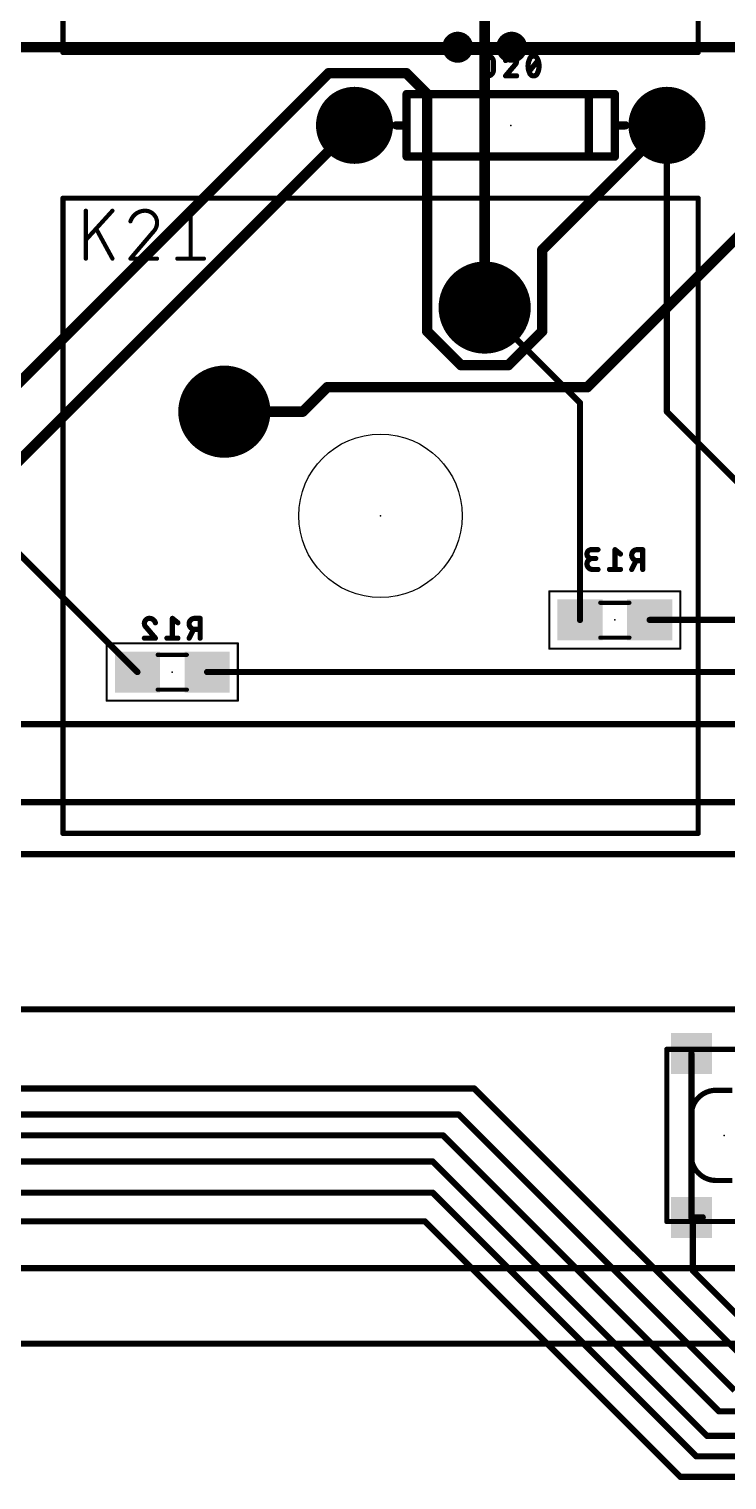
# Model space of a CAD drawing. Extents: x -5 to 151, y -26 to 100.
# Drawn here: x 41.59 to 58.62, y 1.25 to 36.64 of the extents above; entities that cross this region are included whole.
import ezdxf

# ---------------------------------------------------------------- set-up
doc = ezdxf.new("R2010")
doc.units = 0
for name, color, linetype in [('1', 12, 'CONTINUOUS'), ('16', 132, 'CONTINUOUS'), ('17', 110, 'CONTINUOUS'), ('18', 110, 'CONTINUOUS'), ('20', 31, 'CONTINUOUS'), ('21', 253, 'CONTINUOUS'), ('23', 53, 'CONTINUOUS'), ('24', 53, 'CONTINUOUS'), ('25', 253, 'CONTINUOUS'), ('26', 253, 'CONTINUOUS'), ('40', 132, 'CONTINUOUS'), ('51', 253, 'CONTINUOUS'), ('52', 253, 'CONTINUOUS')]:
    doc.layers.add(name, color=color, linetype=linetype)

# ---------------------------------------------------------------- blocks, each defined once
blk = doc.blocks.new('ROUNDP')
at = {"const_width": 0.5}
blk.add_lwpolyline([(0, -0.25, 1), (0, 0.25, 1), (0, -0.25)], format="xyb", dxfattribs=at)
blk = doc.blocks.new('RECT')
blk.add_solid([(-0.5, -0.5), (0.5, -0.5), (-0.5, 0.5), (0.5, 0.5)])
blk = doc.blocks.new('ROUNDV')
at = {"const_width": 0.5}
blk.add_lwpolyline([(0, -0.25, 1), (0, 0.25, 1), (0, -0.25)], format="xyb", dxfattribs=at)

msp = doc.modelspace()

# ---------------------------------------------------------------- linework, layer by layer
at = {"layer": '1'}
for points, const_width in [([(52.705, 41.9188), (52.705, 29.845)], 0.254), ([(52.0474, 36.195), (40.64, 36.195)], 0.254), ([(59.055, 36.195), (53.3626, 36.195)], 0.254), ([(48.895, 35.56), (39.2367, 25.9017)], 0.254), ([(50.8, 35.56), (48.895, 35.56)], 0.254), ([(51.3017, 35.0584), (50.8, 35.56)], 0.254), ([(51.3017, 29.2637), (51.3017, 35.0584)], 0.254), ([(49.53, 34.29), (40.6019, 25.3619)], 0.254), ([(57.15, 34.29), (54.1084, 31.2484)], 0.254), ([(59.69, 32.385), (55.2069, 27.9019)], 0.254), ([(54.1084, 31.2484), (54.1084, 29.2637)], 0.254), ([(52.1237, 28.4417), (51.3017, 29.2637)], 0.254), ([(54.1084, 29.2637), (53.2863, 28.4417)], 0.254), ([(53.2863, 28.4417), (52.1237, 28.4417)], 0.254), ([(48.8657, 27.9019), (48.2688, 27.305)], 0.254), ([(55.2069, 27.9019), (48.8657, 27.9019)], 0.254), ([(48.2688, 27.305), (46.355, 27.305)], 0.254), ([(33.655, 12.7261), (62.926, 12.7261)], 0.1524), ([(57.747, 7.652), (57.747, 11.652)], 0.1524), ([(52.451, 10.795), (23.495, 10.795)], 0.1524), ([(59.309, 3.937), (52.451, 10.795)], 0.1524), ([(3.81, 10.16), (52.07, 10.16)], 0.1524), ([(52.07, 10.16), (58.801, 3.429)], 0.1524), ([(51.689, 9.652), (3.81, 9.652)], 0.1524), ([(58.42, 2.921), (51.689, 9.652)], 0.1524), ([(51.435, 9.017), (19.05, 9.017)], 0.1524), ([(58.1298, 2.3222), (51.435, 9.017)], 0.1524), ([(51.435, 8.255), (20.955, 8.255)], 0.1524), ([(57.8678, 1.8222), (51.435, 8.255)], 0.1524), ([(51.2468, 7.5542), (19.685, 7.5542)], 0.1524), ([(57.4788, 1.3222), (51.2468, 7.5542)], 0.1524), ([(57.747, 7.652), (58.0237, 7.652)], 0.1524), ([(57.747, 7.652), (57.753, 7.652)], 0.1524), ([(57.747, 7.652), (57.785, 7.614)], 0.1524), ([(57.785, 7.614), (57.785, 6.35)], 0.1524), ([(57.785, 6.35), (59.436, 4.699)], 0.1524), ([(73.025, 2.921), (58.42, 2.921)], 0.1524), ([(76.0235, 2.3222), (58.1298, 2.3222)], 0.1524), ([(76.2306, 1.8222), (57.8678, 1.8222)], 0.1524), ([(76.4377, 1.3222), (57.4788, 1.3222)], 0.1524)]:
    msp.add_lwpolyline(points, dxfattribs=dict(at, const_width=const_width))
for points, const_width in [([(52.0474, 36.1315, 1), (52.0474, 36.2585)], 0.127), ([(53.3626, 36.2585, 1), (53.3626, 36.1315)], 0.127), ([(48.895, 35.6235, 1), (48.895, 35.4965)], 0.127), ([(48.9399, 35.5151, 1), (48.8501, 35.6049)], 0.127), ([(50.8449, 35.6049, 1), (50.7551, 35.5151)], 0.127), ([(50.8, 35.4965, 1), (50.8, 35.6235)], 0.127), ([(51.3651, 35.0584, 1), (51.2382, 35.0584)], 0.127), ([(51.2567, 35.0134, 1), (51.3466, 35.1033)], 0.127), ([(49.5749, 34.2451, 1), (49.4851, 34.3349)], 0.127), ([(57.1949, 34.2451, 1), (57.1051, 34.3349)], 0.127), ([(54.0634, 31.2933, 1), (54.1533, 31.2034)], 0.127), ([(54.1718, 31.2484, 1), (54.0449, 31.2484)], 0.127), ([(52.6415, 29.845, 1), (52.7685, 29.845)], 0.127), ([(51.3466, 29.3086, 1), (51.2567, 29.2188)], 0.127), ([(54.1533, 29.2188, 1), (54.0634, 29.3086)], 0.127), ([(51.2382, 29.2637, 1), (51.3651, 29.2637)], 0.127), ([(54.0449, 29.2637, 1), (54.1718, 29.2637)], 0.127), ([(52.1237, 28.5052, 1), (52.1237, 28.3782)], 0.127), ([(52.0788, 28.3967, 1), (52.1686, 28.4866)], 0.127), ([(53.2414, 28.4866, 1), (53.3312, 28.3967)], 0.127), ([(53.2863, 28.3782, 1), (53.2863, 28.5052)], 0.127), ([(48.8657, 27.9654, 1), (48.8657, 27.8384)], 0.127), ([(48.9106, 27.857, 1), (48.8207, 27.9468)], 0.127), ([(55.162, 27.9468, 1), (55.2518, 27.857)], 0.127), ([(55.2069, 27.8384, 1), (55.2069, 27.9654)], 0.127), ([(46.355, 27.3685, 1), (46.355, 27.2415)], 0.127), ([(48.2238, 27.3499, 1), (48.3137, 27.2601)], 0.127), ([(48.2688, 27.2415, 1), (48.2688, 27.3685)], 0.127), ([(57.7851, 11.652, 1), (57.7089, 11.652)], 0.0762), ([(52.4779, 10.8219, 1), (52.4241, 10.7681)], 0.0762), ([(52.451, 10.7569, 1), (52.451, 10.8331)], 0.0762), ([(52.0969, 10.1869, 1), (52.0431, 10.1331)], 0.0762), ([(52.07, 10.1219, 1), (52.07, 10.1981)], 0.0762), ([(51.7159, 9.6789, 1), (51.6621, 9.6251)], 0.0762), ([(51.689, 9.6139, 1), (51.689, 9.6901)], 0.0762), ([(51.4619, 9.0439, 1), (51.4081, 8.9901)], 0.0762), ([(51.435, 8.9789, 1), (51.435, 9.0551)], 0.0762), ([(51.4619, 8.2819, 1), (51.4081, 8.2281)], 0.0762), ([(51.435, 8.2169, 1), (51.435, 8.2931)], 0.0762), ([(51.2737, 7.5811, 1), (51.2199, 7.5273)], 0.0762), ([(51.2468, 7.5161, 1), (51.2468, 7.5923)], 0.0762), ([(57.747, 7.6901, 1), (57.747, 7.6139)], 0.0762), ([(57.747, 7.6901, 1), (57.747, 7.6139)], 0.0762), ([(57.7089, 7.652, 1), (57.7851, 7.652)], 0.0762), ([(57.7739, 7.6789, 1), (57.7201, 7.6251)], 0.0762), ([(57.8231, 7.614, 1), (57.7469, 7.614)], 0.0762), ([(57.753, 7.6139, 1), (57.753, 7.6901)], 0.0762), ([(57.7581, 7.5871, 1), (57.8119, 7.6409)], 0.0762), ([(58.0237, 7.6139, 1), (58.0237, 7.6901)], 0.0762), ([(57.7469, 6.35, 1), (57.8231, 6.35)], 0.0762), ([(57.8119, 6.3769, 1), (57.7581, 6.3231)], 0.0762), ([(58.42, 2.9591, 1), (58.42, 2.8829)], 0.0762), ([(58.3931, 2.8941, 1), (58.4469, 2.9479)], 0.0762), ([(58.1298, 2.3603, 1), (58.1298, 2.2841)], 0.0762), ([(58.1029, 2.2953, 1), (58.1567, 2.3491)], 0.0762), ([(57.8678, 1.8603, 1), (57.8678, 1.7841)], 0.0762), ([(57.8409, 1.7953, 1), (57.8947, 1.8491)], 0.0762), ([(57.4788, 1.3603, 1), (57.4788, 1.2841)], 0.0762), ([(57.4519, 1.2953, 1), (57.5057, 1.3491)], 0.0762)]:
    msp.add_lwpolyline(points, format="xyb", dxfattribs=dict(at, const_width=const_width))
at = {"layer": '16'}
for points, const_width in [([(53.3626, 36.195), (52.0474, 36.195)], 0.254), ([(57.15, 34.29), (57.15, 27.305)], 0.1524), ([(52.705, 29.845), (55.03, 27.52)], 0.1524), ([(37.885, 27.305), (44.235, 20.955)], 0.1524), ([(55.03, 27.52), (55.03, 22.225)], 0.1524), ([(57.15, 27.305), (59.69, 24.765)], 0.1524), ([(56.73, 22.225), (63.1825, 22.225)], 0.1524), ([(45.935, 20.955), (63.2658, 20.955)], 0.1524), ([(40.22, 19.685), (63.4365, 19.685)], 0.1524), ([(64.0715, 17.78), (32.0576, 17.78)], 0.1524), ([(64.135, 16.51), (33.401, 16.51)], 0.1524), ([(59.2455, 6.4135), (33.0835, 6.4135)], 0.1524), ([(0, 4.572), (82.55, 4.572)], 0.1524)]:
    msp.add_lwpolyline(points, dxfattribs=dict(at, const_width=const_width))
for points, const_width in [([(52.0474, 36.2585, 1), (52.0474, 36.1315)], 0.127), ([(53.3626, 36.1315, 1), (53.3626, 36.2585)], 0.127), ([(57.1881, 34.29, 1), (57.1119, 34.29)], 0.0762), ([(52.7319, 29.8719, 1), (52.6781, 29.8181)], 0.0762), ([(55.0681, 27.52, 1), (54.9919, 27.52)], 0.0762), ([(55.0031, 27.4931, 1), (55.0569, 27.5469)], 0.0762), ([(57.1119, 27.305, 1), (57.1881, 27.305)], 0.0762), ([(57.1769, 27.3319, 1), (57.1231, 27.2781)], 0.0762), ([(56.73, 22.2631, 1), (56.73, 22.1869)], 0.0762), ([(54.9919, 22.225, 1), (55.0681, 22.225)], 0.0762), ([(44.2081, 20.9281, 1), (44.2619, 20.9819)], 0.0762), ([(45.935, 20.9931, 1), (45.935, 20.9169)], 0.0762)]:
    msp.add_lwpolyline(points, format="xyb", dxfattribs=dict(at, const_width=const_width))
at = {"layer": '20'}
msp.add_circle((50.165, 24.765), 1.9939, dxfattribs=at)
at = {"layer": '21'}
for points, const_width in [([(50.8, 35.052), (55.88, 35.052)], 0.2032), ([(50.8, 34.29), (50.8, 35.052)], 0.2032), ([(55.88, 35.052), (55.88, 34.29)], 0.2032), ([(55.245, 34.925), (55.245, 33.655)], 0.2032), ([(50.8, 34.29), (50.546, 34.29)], 0.2032), ([(50.8, 33.528), (50.8, 34.29)], 0.2032), ([(55.88, 34.29), (55.88, 33.528)], 0.2032), ([(55.88, 34.29), (56.134, 34.29)], 0.2032), ([(55.88, 33.528), (50.8, 33.528)], 0.2032), ([(57.147, 7.552), (57.147, 11.752)], 0.127), ([(57.147, 11.752), (59.947, 11.752)], 0.127), ([(58.347, 10.752), (58.747, 10.752)], 0.127), ([(57.747, 9.152), (57.747, 10.152)], 0.127), ([(58.747, 8.552), (58.347, 8.552)], 0.127), ([(59.947, 7.552), (57.147, 7.552)], 0.127)]:
    msp.add_lwpolyline(points, dxfattribs=dict(at, const_width=const_width))
for points, const_width in [([(50.8, 35.1028, 1), (50.8, 35.0012)], 0.1016), ([(50.8508, 35.052, 1), (50.7492, 35.052)], 0.1016), ([(55.9308, 35.052, 1), (55.8292, 35.052)], 0.1016), ([(55.88, 35.0012, 1), (55.88, 35.1028)], 0.1016), ([(55.2958, 34.925, 1), (55.1942, 34.925)], 0.1016), ([(50.546, 34.3408, 1), (50.546, 34.2392)], 0.1016), ([(50.8508, 34.29, 1), (50.7492, 34.29)], 0.1016), ([(50.7492, 34.29, 1), (50.8508, 34.29)], 0.1016), ([(50.8, 34.2392, 1), (50.8, 34.3408)], 0.1016), ([(55.9308, 34.29, 1), (55.8292, 34.29)], 0.1016), ([(55.88, 34.3408, 1), (55.88, 34.2392)], 0.1016), ([(55.8292, 34.29, 1), (55.9308, 34.29)], 0.1016), ([(56.134, 34.2392, 1), (56.134, 34.3408)], 0.1016), ([(50.8, 33.5788, 1), (50.8, 33.4772)], 0.1016), ([(55.1942, 33.655, 1), (55.2958, 33.655)], 0.1016), ([(55.88, 33.4772, 1), (55.88, 33.5788)], 0.1016), ([(50.7492, 33.528, 1), (50.8508, 33.528)], 0.1016), ([(55.8292, 33.528, 1), (55.9308, 33.528)], 0.1016), ([(57.1788, 11.752, 1), (57.1153, 11.752)], 0.0635), ([(57.147, 11.7838, 1), (57.147, 11.7203)], 0.0635), ([(58.347, 10.752, 0.4142), (57.747, 10.152)], 0.127), ([(58.347, 10.7838, 1), (58.347, 10.7203)], 0.0635), ([(58.347, 10.7203, 1), (58.347, 10.7838)], 0.0635), ([(57.7788, 10.152, 1), (57.7152, 10.152)], 0.0635), ([(57.7152, 10.152, 1), (57.7788, 10.152)], 0.0635), ([(57.747, 9.152, 0.4142), (58.347, 8.552)], 0.127), ([(57.7788, 9.152, 1), (57.7152, 9.152)], 0.0635), ([(57.7152, 9.152, 1), (57.7788, 9.152)], 0.0635), ([(58.347, 8.5838, 1), (58.347, 8.5202)], 0.0635), ([(58.347, 8.5202, 1), (58.347, 8.5838)], 0.0635), ([(57.147, 7.5838, 1), (57.147, 7.5203)], 0.0635), ([(57.1153, 7.552, 1), (57.1788, 7.552)], 0.0635)]:
    msp.add_lwpolyline(points, format="xyb", dxfattribs=dict(at, const_width=const_width))
at = {"layer": '23'}
for p in [(53.34, 34.29), (50.165, 24.765), (58.547, 9.652)]:
    msp.add_point(p, dxfattribs=at)
at = {"layer": '24'}
for p in [(55.88, 22.225), (45.085, 20.955)]:
    msp.add_point(p, dxfattribs=at)
at = {"layer": '25'}
for points, const_width in [([(52.6799, 35.9791, 1), (52.6164, 35.9791)], 0.0635), ([(52.6482, 36.0109, 1), (52.6482, 35.9474)], 0.0635), ([(52.7822, 36.0109, 1), (52.7822, 35.9474)], 0.0635), ([(52.9163, 35.845, 0.4142), (52.7822, 35.9791)], 0.127), ([(52.7822, 35.9474, 1), (52.7822, 36.0109)], 0.0635), ([(52.948, 35.845, 1), (52.8845, 35.845)], 0.0635), ([(52.8845, 35.845, 1), (52.948, 35.845)], 0.0635), ([(53.3626, 35.9791, 0.3252), (53.2151, 35.8719)], 0.127), ([(53.1849, 35.8816, 1), (53.2453, 35.8621)], 0.0635), ([(53.4832, 35.8584, 0.4142), (53.3626, 35.9791)], 0.127), ([(53.3626, 36.0108, 1), (53.3626, 35.9473)], 0.0635), ([(53.3626, 35.9474, 1), (53.3625, 36.0108)], 0.0635), ([(53.443, 35.7646, 0.2053), (53.4832, 35.8584)], 0.127), ([(53.4211, 35.7876, 1), (53.4649, 35.7416)], 0.0635), ([(53.4672, 35.744, 1), (53.4188, 35.7852)], 0.0635), ([(53.5149, 35.8584, 1), (53.4515, 35.8584)], 0.0635), ([(53.4515, 35.8584, 1), (53.515, 35.8584)], 0.0635), ([(53.8039, 35.9121, 0.1139), (53.7637, 35.7378)], 0.127), ([(53.7637, 35.7378, 0.1139), (53.8039, 35.5635)], 0.127), ([(53.7955, 35.7378, 1), (53.732, 35.7378)], 0.0635), ([(53.732, 35.7378, 1), (53.7955, 35.7378)], 0.0635), ([(53.8978, 35.9791, 0.3205), (53.8039, 35.9121)], 0.127), ([(53.7739, 35.9224, 1), (53.834, 35.9018)], 0.0635), ([(53.8325, 35.8982, 1), (53.7754, 35.926)], 0.0635), ([(53.9916, 35.9121, 0.3205), (53.8978, 35.9791)], 0.127), ([(53.8978, 36.0108, 1), (53.8978, 35.9474)], 0.0635), ([(53.8978, 35.9474, 1), (53.8978, 36.0108)], 0.0635), ([(54.0318, 35.7378, 0.1139), (53.9916, 35.9121)], 0.127), ([(54.0202, 35.926, 1), (53.9631, 35.8982)], 0.0635), ([(53.9916, 35.5635, 0.1139), (54.0318, 35.7378)], 0.127), ([(53.9616, 35.9018, 1), (54.0217, 35.9224)], 0.0635), ([(54.0298, 35.852, 1), (53.9802, 35.8917)], 0.0635), ([(54.0636, 35.7378, 1), (54.0001, 35.7378)], 0.0635), ([(54.0001, 35.7378, 1), (54.0636, 35.7378)], 0.0635), ([(52.6164, 35.4965, 1), (52.6799, 35.4965)], 0.0635), ([(52.6482, 35.5283, 1), (52.6482, 35.4648)], 0.0635), ([(52.7822, 35.4965, 0.4142), (52.9163, 35.6306)], 0.127), ([(52.7822, 35.5282, 1), (52.7822, 35.4648)], 0.0635), ([(52.7822, 35.4648, 1), (52.7822, 35.5283)], 0.0635), ([(52.948, 35.6306, 1), (52.8845, 35.6306)], 0.0635), ([(52.8845, 35.6306, 1), (52.948, 35.6306)], 0.0635), ([(53.2151, 35.5283, 1), (53.2151, 35.4648)], 0.0635), ([(53.1909, 35.5171, 1), (53.2393, 35.4759)], 0.0635), ([(53.4832, 35.4648, 1), (53.4832, 35.5283)], 0.0635), ([(53.7657, 35.6236, 1), (53.8153, 35.5839)], 0.0635), ([(53.8039, 35.5635, 0.3205), (53.8978, 35.4965)], 0.127), ([(53.834, 35.5738, 1), (53.7739, 35.5532)], 0.0635), ([(53.7754, 35.5496, 1), (53.8325, 35.5774)], 0.0635), ([(53.8978, 35.4965, 0.3205), (53.9916, 35.5635)], 0.127), ([(53.8978, 35.5282, 1), (53.8978, 35.4648)], 0.0635), ([(53.8978, 35.4648, 1), (53.8978, 35.5282)], 0.0635), ([(53.9631, 35.5774, 1), (54.0202, 35.5496)], 0.0635), ([(54.0217, 35.5532, 1), (53.9616, 35.5738)], 0.0635), ([(43.0022, 32.2072, 1), (42.9514, 32.2072)], 0.0508), ([(43.6447, 32.1901, 1), (43.6071, 32.2243)], 0.0508), ([(44.4218, 32.2072, 0.3252), (44.0648, 31.9476)], 0.1016), ([(44.7139, 31.9151, 0.4142), (44.4218, 32.2072)], 0.1016), ([(44.4218, 32.2326, 1), (44.4218, 32.1818)], 0.0508), ([(44.4218, 32.1818, 1), (44.4218, 32.2326)], 0.0508), ([(45.5577, 32.2072, 1), (45.5069, 32.2072)], 0.0508), ([(45.5482, 32.1874, 1), (45.5164, 32.227)], 0.0508), ([(44.0406, 31.9554, 1), (44.0889, 31.9397)], 0.0508), ([(44.6165, 31.6879, 0.2053), (44.7139, 31.9151)], 0.1016), ([(44.7393, 31.9151, 1), (44.6885, 31.9151)], 0.0508), ([(44.6885, 31.9151, 1), (44.7393, 31.9151)], 0.0508), ([(45.1919, 31.9674, 1), (45.2236, 31.9277)], 0.0508), ([(42.958, 31.5103, 1), (42.9956, 31.4761)], 0.0508), ([(43.2587, 31.765, 1), (43.2141, 31.7407)], 0.0508), ([(44.599, 31.7063, 1), (44.634, 31.6695)], 0.0508), ([(44.6359, 31.6715, 1), (44.5972, 31.7044)], 0.0508), ([(42.9514, 31.0388, 1), (43.0022, 31.0388)], 0.0508), ([(43.6036, 31.0266, 1), (43.6482, 31.051)], 0.0508), ([(44.0454, 31.0553, 1), (44.0841, 31.0223)], 0.0508), ([(44.0648, 31.0642, 1), (44.0648, 31.0134)], 0.0508), ([(44.7139, 31.0134, 1), (44.7139, 31.0642)], 0.0508), ([(45.2078, 31.0642, 1), (45.2078, 31.0134)], 0.0508), ([(45.5069, 31.0388, 1), (45.5577, 31.0388)], 0.0508), ([(45.8569, 31.0134, 1), (45.8569, 31.0642)], 0.0508)]:
    msp.add_lwpolyline(points, format="xyb", dxfattribs=dict(at, const_width=const_width))
for points, const_width in [([(52.6482, 35.4965), (52.6482, 35.9791)], 0.127), ([(52.6482, 35.9791), (52.7822, 35.9791)], 0.127), ([(52.9163, 35.845), (52.9163, 35.6306)], 0.127), ([(53.443, 35.7646), (53.2151, 35.4965)], 0.127), ([(53.7905, 35.6037), (54.005, 35.8719)], 0.127), ([(52.7822, 35.4965), (52.6482, 35.4965)], 0.127), ([(53.2151, 35.4965), (53.4832, 35.4965)], 0.127), ([(42.9768, 31.0388), (42.9768, 32.2072)], 0.1016), ([(43.6259, 32.2072), (42.9768, 31.4932)], 0.1016), ([(45.2078, 31.9476), (45.5323, 32.2072)], 0.1016), ([(45.5323, 32.2072), (45.5323, 31.0388)], 0.1016), ([(43.6259, 31.0388), (43.2364, 31.7528)], 0.1016), ([(44.6165, 31.6879), (44.0648, 31.0388)], 0.1016), ([(44.0648, 31.0388), (44.7139, 31.0388)], 0.1016), ([(45.2078, 31.0388), (45.8569, 31.0388)], 0.1016)]:
    msp.add_lwpolyline(points, dxfattribs=dict(at, const_width=const_width))
at = {"layer": '26'}
for points, const_width in [([(55.3077, 23.9395, 1), (55.3077, 23.725)], 0.127), ([(55.3346, 23.725, 1), (55.3346, 23.4569)], 0.127), ([(55.3077, 23.9713, 1), (55.3077, 23.9078)], 0.0635), ([(55.3077, 23.7568, 1), (55.3077, 23.6933)], 0.0635), ([(55.3077, 23.9078, 1), (55.3077, 23.9713)], 0.0635), ([(55.3077, 23.6933, 1), (55.3077, 23.7568)], 0.0635), ([(55.3346, 23.6933, 1), (55.3346, 23.7568)], 0.0635), ([(55.415, 23.6933, 1), (55.415, 23.7568)], 0.0635), ([(55.4686, 23.9078, 1), (55.4686, 23.9713)], 0.0635), ([(55.9149, 23.9395, 1), (55.8514, 23.9395)], 0.0635), ([(55.903, 23.9643, 1), (55.8634, 23.9147)], 0.0635), ([(55.9974, 23.8075, 1), (56.0371, 23.857)], 0.0635), ([(56.4255, 23.9395, 1), (56.4255, 23.6714)], 0.127), ([(56.427, 23.6572, 1), (56.3702, 23.6856)], 0.0635), ([(56.4255, 23.9713, 1), (56.4255, 23.9078)], 0.0635), ([(56.4255, 23.7031, 1), (56.4255, 23.6396)], 0.0635), ([(56.4255, 23.9078, 1), (56.4255, 23.9713)], 0.0635), ([(56.4255, 23.6396, 1), (56.4255, 23.7031)], 0.0635), ([(56.5913, 23.9395, 1), (56.5278, 23.9395)], 0.0635), ([(56.5595, 23.9078, 1), (56.5595, 23.9713)], 0.0635), ([(56.5595, 23.6396, 1), (56.5595, 23.7031)], 0.0635), ([(55.3346, 23.4886, 1), (55.3346, 23.4252)], 0.0635), ([(55.3346, 23.4252, 1), (55.3346, 23.4886)], 0.0635), ([(55.4686, 23.4252, 1), (55.4686, 23.4886)], 0.0635), ([(55.7491, 23.4886, 1), (55.7491, 23.4252)], 0.0635), ([(55.8514, 23.4569, 1), (55.9149, 23.4569)], 0.0635), ([(56.0172, 23.4252, 1), (56.0172, 23.4886)], 0.0635), ([(56.263, 23.4711, 1), (56.3198, 23.4427)], 0.0635), ([(56.5278, 23.4569, 1), (56.5913, 23.4569)], 0.0635), ([(44.5261, 22.2631, 0.4142), (44.4055, 22.1424)], 0.127), ([(44.6736, 22.1559, 0.3252), (44.5261, 22.2631)], 0.127), ([(44.5261, 22.2948, 1), (44.5261, 22.2314)], 0.0635), ([(44.5261, 22.2314, 1), (44.5261, 22.2948)], 0.0635), ([(45.108, 22.2879, 1), (45.0683, 22.2383)], 0.0635), ([(45.1199, 22.2631, 1), (45.0564, 22.2631)], 0.0635), ([(45.6305, 22.2631, 1), (45.6305, 21.995)], 0.127), ([(45.6305, 22.2949, 1), (45.6305, 22.2314)], 0.0635), ([(45.6305, 22.2314, 1), (45.6305, 22.2949)], 0.0635), ([(45.7963, 22.2631, 1), (45.7328, 22.2631)], 0.0635), ([(45.7645, 22.2314, 1), (45.7645, 22.2949)], 0.0635), ([(44.4372, 22.1424, 1), (44.3737, 22.1424)], 0.0635), ([(44.3737, 22.1424, 1), (44.4372, 22.1424)], 0.0635), ([(44.4055, 22.1424, 0.2053), (44.4457, 22.0486)], 0.127), ([(44.4699, 22.0692, 1), (44.4215, 22.028)], 0.0635), ([(44.4238, 22.0256, 1), (44.4676, 22.0716)], 0.0635), ([(44.6434, 22.1461, 1), (44.7038, 22.1656)], 0.0635), ([(45.2024, 22.1311, 1), (45.2421, 22.1806)], 0.0635), ([(45.632, 21.9808, 1), (45.5752, 22.0092)], 0.0635), ([(45.6305, 22.0267, 1), (45.6305, 21.9632)], 0.0635), ([(45.6305, 21.9632, 1), (45.6305, 22.0267)], 0.0635), ([(45.7645, 21.9632, 1), (45.7645, 22.0267)], 0.0635), ([(44.4055, 21.8122, 1), (44.4055, 21.7488)], 0.0635), ([(44.6494, 21.7599, 1), (44.6978, 21.8011)], 0.0635), ([(44.6736, 21.7488, 1), (44.6736, 21.8122)], 0.0635), ([(44.9541, 21.8122, 1), (44.9541, 21.7488)], 0.0635), ([(45.0564, 21.7805, 1), (45.1199, 21.7805)], 0.0635), ([(45.2222, 21.7488, 1), (45.2222, 21.8122)], 0.0635), ([(45.468, 21.7947, 1), (45.5248, 21.7663)], 0.0635), ([(45.7328, 21.7805, 1), (45.7963, 21.7805)], 0.0635)]:
    msp.add_lwpolyline(points, format="xyb", dxfattribs=dict(at, const_width=const_width))
at = {"layer": '26', "const_width": 0.127}
for points in [[(55.4686, 23.9395), (55.3077, 23.9395)], [(55.3077, 23.725), (55.415, 23.725)], [(56.0172, 23.8323), (55.8832, 23.9395)], [(55.8832, 23.9395), (55.8832, 23.4569)], [(56.2914, 23.4569), (56.3986, 23.6714)], [(56.5595, 23.9395), (56.4255, 23.9395)], [(56.4255, 23.6714), (56.5595, 23.6714)], [(56.5595, 23.4569), (56.5595, 23.9395)], [(55.4686, 23.4569), (55.3346, 23.4569)], [(56.0172, 23.4569), (55.7491, 23.4569)], [(45.2222, 22.1559), (45.0882, 22.2631)], [(45.0882, 22.2631), (45.0882, 21.7805)], [(45.7645, 22.2631), (45.6305, 22.2631)], [(45.7645, 21.7805), (45.7645, 22.2631)], [(44.4457, 22.0486), (44.6736, 21.7805)], [(45.4964, 21.7805), (45.6036, 21.995)], [(45.6305, 21.995), (45.7645, 21.995)], [(44.6736, 21.7805), (44.4055, 21.7805)], [(45.2222, 21.7805), (44.9541, 21.7805)]]:
    msp.add_lwpolyline(points, dxfattribs=at)
at = {"layer": '40', "const_width": 0.0508}
for points in [[(57.48, 22.925), (54.28, 22.925)], [(54.28, 22.925), (54.28, 21.525)], [(57.48, 21.525), (57.48, 22.925)], [(46.685, 21.655), (43.485, 21.655)], [(43.485, 21.655), (43.485, 20.255)], [(46.685, 20.255), (46.685, 21.655)], [(54.28, 21.525), (57.48, 21.525)], [(43.485, 20.255), (46.685, 20.255)]]:
    msp.add_lwpolyline(points, dxfattribs=at)
at = {"layer": '40', "const_width": 0.0254}
for points in [[(54.28, 22.9377, 1), (54.28, 22.9123)], [(54.2927, 22.925, 1), (54.2673, 22.925)], [(57.4927, 22.925, 1), (57.4673, 22.925)], [(57.48, 22.9123, 1), (57.48, 22.9377)], [(43.485, 21.6677, 1), (43.485, 21.6423)], [(43.4977, 21.655, 1), (43.4723, 21.655)], [(46.6977, 21.655, 1), (46.6723, 21.655)], [(46.685, 21.6423, 1), (46.685, 21.6677)], [(54.28, 21.5377, 1), (54.28, 21.5123)], [(54.2673, 21.525, 1), (54.2927, 21.525)], [(57.4673, 21.525, 1), (57.4927, 21.525)], [(57.48, 21.5123, 1), (57.48, 21.5377)], [(43.485, 20.2677, 1), (43.485, 20.2423)], [(43.4723, 20.255, 1), (43.4977, 20.255)], [(46.6723, 20.255, 1), (46.6977, 20.255)], [(46.685, 20.2423, 1), (46.685, 20.2677)]]:
    msp.add_lwpolyline(points, format="xyb", dxfattribs=at)
at = {"layer": '51', "const_width": 0.127}
for points in [[(42.418, 36.068), (42.418, 51.562)], [(57.912, 51.562), (57.912, 36.068)], [(57.912, 36.068), (42.418, 36.068)], [(42.418, 17.018), (42.418, 32.512)], [(42.418, 32.512), (57.912, 32.512)], [(57.912, 32.512), (57.912, 17.018)], [(57.912, 17.018), (42.418, 17.018)]]:
    msp.add_lwpolyline(points, dxfattribs=at)
at = {"layer": '51', "const_width": 0.0635}
for points in [[(42.418, 36.0998, 1), (42.418, 36.0363)], [(57.912, 36.0363, 1), (57.912, 36.0998)], [(42.3862, 36.068, 1), (42.4498, 36.068)], [(57.8803, 36.068, 1), (57.9438, 36.068)], [(42.4498, 32.512, 1), (42.3862, 32.512)], [(42.418, 32.5438, 1), (42.418, 32.4802)], [(57.9438, 32.512, 1), (57.8803, 32.512)], [(57.912, 32.4802, 1), (57.912, 32.5438)], [(42.3862, 17.018, 1), (42.4498, 17.018)], [(42.418, 17.0497, 1), (42.418, 16.9863)], [(57.8803, 17.018, 1), (57.9438, 17.018)], [(57.912, 16.9863, 1), (57.912, 17.0497)]]:
    msp.add_lwpolyline(points, format="xyb", dxfattribs=at)
at = {"layer": '52', "const_width": 0.1016}
for points in [[(55.524, 22.644), (56.236, 22.644)], [(55.524, 21.793), (56.236, 21.793)], [(44.729, 21.374), (45.441, 21.374)], [(44.729, 20.523), (45.441, 20.523)]]:
    msp.add_lwpolyline(points, dxfattribs=at)
at = {"layer": '52', "const_width": 0.0508}
for points in [[(55.524, 22.6694, 1), (55.524, 22.6186)], [(56.236, 22.6186, 1), (56.236, 22.6694)], [(55.524, 21.8184, 1), (55.524, 21.7676)], [(56.236, 21.7676, 1), (56.236, 21.8184)], [(44.729, 21.3994, 1), (44.729, 21.3486)], [(45.441, 21.3486, 1), (45.441, 21.3994)], [(44.729, 20.5484, 1), (44.729, 20.4976)], [(45.441, 20.4976, 1), (45.441, 20.5484)]]:
    msp.add_lwpolyline(points, format="xyb", dxfattribs=at)

# ---------------------------------------------------------------- block references
at = {"layer": '1', "rotation": 90}
for p in [(57.747, 11.652), (57.747, 7.652)]:
    msp.add_blockref('RECT', p, dxfattribs=at)
at = {"layer": '16', "xscale": 1.1}
for p in [(55.03, 22.225), (56.73, 22.225), (44.235, 20.955), (45.935, 20.955)]:
    msp.add_blockref('RECT', p, dxfattribs=at)
at = {"layer": '17'}
for p, xscale, yscale in [((49.53, 34.29), 1.8796, 1.8796), ((49.53, 34.29), 1.8796, 1.8796), ((57.15, 34.29), 1.8796, 1.8796), ((57.15, 34.29), 1.8796, 1.8796), ((52.705, 29.845), 2.2479, 2.2479), ((52.705, 29.845), 2.2479, 2.2479), ((46.355, 27.305), 2.2479, 2.2479), ((46.355, 27.305), 2.2479, 2.2479)]:
    msp.add_blockref('ROUNDP', p, dxfattribs=dict(at, xscale=xscale, yscale=yscale))
at = {"layer": '18', "xscale": 0.7564, "yscale": 0.7564}
for p in [(52.0474, 36.195), (52.0474, 36.195), (53.3626, 36.195), (53.3626, 36.195)]:
    msp.add_blockref('ROUNDV', p, dxfattribs=at)
at = {"layer": '52', "xscale": 0.5001, "yscale": 0.95}
for p in [(55.2919, 22.2199), (56.4603, 22.2199), (44.4969, 20.9499), (45.6653, 20.9499)]:
    msp.add_blockref('RECT', p, dxfattribs=at)

doc.saveas('drawing.dxf')
